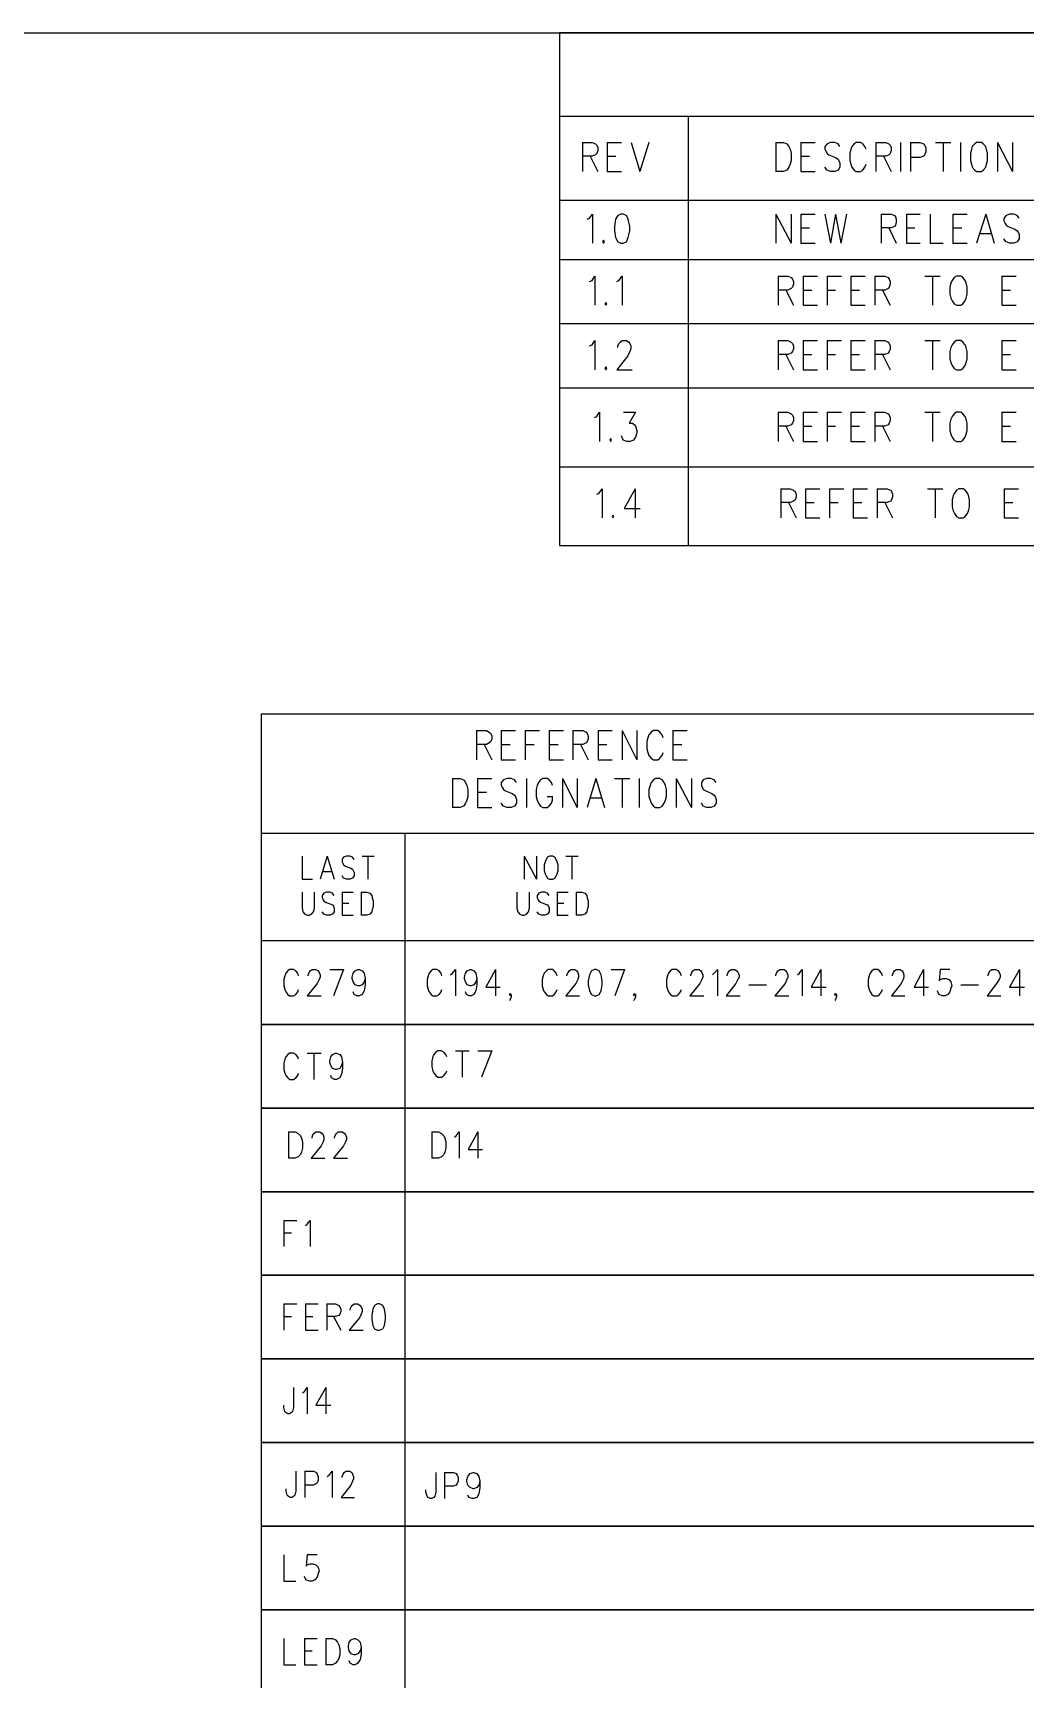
# Model space of a CAD drawing. Extents: x 11.9 to 28.1, y 10.8 to 21.2.
# Drawn here: x 23.991 to 26.067, y 17.754 to 21.199 of the extents above; entities that cross this region are included whole.
import ezdxf

# ---------------------------------------------------------------- set-up
doc = ezdxf.new("R2010")
doc.units = 0
doc.header["$MEASUREMENT"] = 0
doc.layers.add('LAYNR1', color=2, linetype='Continuous')

msp = doc.modelspace()

# ---------------------------------------------------------------- linework, layer by layer
at = {"layer": 'LAYNR1', "color": 7}
for points in [[(11.892, 21.199), (28.093, 21.199)], [(28.093, 21.199), (25.093, 21.199)], [(25.093, 21.199), (25.093, 20.591)], [(28.093, 21.024), (25.093, 21.024)], [(25.093, 21.024), (25.093, 20.849)], [(25.389, 21.024), (25.362, 21.024)], [(25.362, 21.024), (25.362, 20.591)], [(25.362, 21.024), (25.362, 20.591)], [(25.141, 20.97), (25.141, 20.909)], [(25.141, 20.97), (25.161, 20.97), (25.168, 20.967), (25.171, 20.964), (25.173, 20.959), (25.173, 20.953), (25.171, 20.947), (25.168, 20.944), (25.161, 20.941), (25.141, 20.941)], [(25.193, 20.97), (25.193, 20.909)], [(25.193, 20.97), (25.223, 20.97)], [(25.243, 20.97), (25.261, 20.909)], [(25.28, 20.97), (25.261, 20.909)], [(25.546, 20.97), (25.546, 20.909)], [(25.546, 20.97), (25.562, 20.97), (25.569, 20.967), (25.573, 20.961), (25.576, 20.956)], [(25.576, 20.956), (25.578, 20.947), (25.578, 20.932)], [(25.598, 20.97), (25.598, 20.909)], [(25.598, 20.97), (25.628, 20.97)], [(25.68, 20.961), (25.676, 20.967), (25.669, 20.97), (25.66, 20.97), (25.653, 20.967), (25.648, 20.961), (25.648, 20.956)], [(25.648, 20.956), (25.651, 20.95), (25.653, 20.947), (25.657, 20.944), (25.671, 20.938), (25.676, 20.935), (25.678, 20.932)], [(25.703, 20.956), (25.701, 20.947), (25.701, 20.932)], [(25.735, 20.956), (25.732, 20.961), (25.728, 20.967), (25.723, 20.97), (25.714, 20.97), (25.71, 20.967), (25.705, 20.961), (25.703, 20.956)], [(25.755, 20.97), (25.755, 20.909)], [(25.755, 20.97), (25.776, 20.97), (25.782, 20.967), (25.785, 20.964), (25.787, 20.959), (25.787, 20.953), (25.785, 20.947), (25.782, 20.944), (25.776, 20.941), (25.755, 20.941)], [(25.807, 20.97), (25.807, 20.909)], [(25.828, 20.97), (25.828, 20.909)], [(25.828, 20.97), (25.848, 20.97), (25.855, 20.967), (25.857, 20.964), (25.86, 20.959), (25.86, 20.95), (25.857, 20.944), (25.855, 20.941), (25.848, 20.938), (25.828, 20.938)], [(25.88, 20.97), (25.912, 20.97)], [(25.896, 20.97), (25.896, 20.909)], [(25.932, 20.97), (25.932, 20.909)], [(25.955, 20.956), (25.953, 20.947), (25.953, 20.932)], [(25.966, 20.97), (25.962, 20.967), (25.957, 20.961), (25.955, 20.956)], [(25.987, 20.956), (25.985, 20.961), (25.98, 20.967), (25.976, 20.97), (25.966, 20.97)], [(25.989, 20.932), (25.989, 20.947), (25.987, 20.956)], [(26.01, 20.97), (26.01, 20.909)], [(26.01, 20.97), (26.041, 20.909)], [(26.041, 20.97), (26.041, 20.909)], [(25.157, 20.941), (25.173, 20.909)], [(25.193, 20.941), (25.211, 20.941)], [(25.578, 20.932), (25.576, 20.924), (25.573, 20.918), (25.569, 20.912), (25.562, 20.909)], [(25.598, 20.941), (25.616, 20.941)], [(25.66, 20.909), (25.653, 20.912), (25.648, 20.918)], [(25.678, 20.932), (25.68, 20.927), (25.68, 20.918), (25.676, 20.912), (25.669, 20.909)], [(25.701, 20.932), (25.703, 20.924), (25.705, 20.918), (25.71, 20.912), (25.714, 20.909)], [(25.723, 20.909), (25.728, 20.912), (25.732, 20.918), (25.735, 20.924)], [(25.771, 20.941), (25.787, 20.909)], [(25.953, 20.932), (25.955, 20.924), (25.957, 20.918), (25.962, 20.912), (25.966, 20.909)], [(25.976, 20.909), (25.98, 20.912), (25.985, 20.918), (25.987, 20.924), (25.989, 20.932)], [(25.193, 20.909), (25.223, 20.909)], [(25.562, 20.909), (25.546, 20.909)], [(25.598, 20.909), (25.628, 20.909)], [(25.669, 20.909), (25.66, 20.909)], [(25.714, 20.909), (25.723, 20.909)], [(25.966, 20.909), (25.976, 20.909)], [(25.093, 20.849), (28.093, 20.849)], [(25.151, 20.809), (25.156, 20.811), (25.162, 20.82), (25.162, 20.759)], [(25.221, 20.82), (25.215, 20.817), (25.21, 20.809), (25.208, 20.794), (25.208, 20.785), (25.21, 20.771), (25.215, 20.762), (25.221, 20.759)], [(25.226, 20.759), (25.233, 20.762), (25.237, 20.771), (25.24, 20.785), (25.24, 20.794), (25.237, 20.809), (25.233, 20.817), (25.226, 20.82), (25.221, 20.82)], [(25.546, 20.82), (25.546, 20.759)], [(25.546, 20.82), (25.578, 20.759)], [(25.578, 20.82), (25.578, 20.759)], [(25.598, 20.82), (25.598, 20.759)], [(25.598, 20.82), (25.628, 20.82)], [(25.648, 20.82), (25.66, 20.759)], [(25.671, 20.82), (25.66, 20.759)], [(25.671, 20.82), (25.682, 20.759)], [(25.694, 20.82), (25.682, 20.759)], [(25.766, 20.82), (25.766, 20.759)], [(25.766, 20.82), (25.787, 20.82), (25.794, 20.817), (25.796, 20.814), (25.798, 20.809), (25.798, 20.803), (25.796, 20.797), (25.794, 20.794), (25.787, 20.791), (25.766, 20.791)], [(25.819, 20.82), (25.819, 20.759)], [(25.819, 20.82), (25.848, 20.82)], [(25.869, 20.82), (25.869, 20.759)], [(25.916, 20.82), (25.916, 20.759)], [(25.916, 20.82), (25.946, 20.82)], [(25.985, 20.82), (25.966, 20.759)], [(25.985, 20.82), (26.003, 20.759)], [(26.055, 20.811), (26.051, 20.817), (26.044, 20.82), (26.035, 20.82), (26.028, 20.817), (26.023, 20.811), (26.023, 20.806)], [(25.598, 20.791), (25.616, 20.791)], [(25.782, 20.791), (25.798, 20.759)], [(25.819, 20.791), (25.837, 20.791)], [(25.916, 20.791), (25.935, 20.791)], [(25.973, 20.779), (25.996, 20.779)], [(26.023, 20.806), (26.026, 20.8), (26.028, 20.797), (26.032, 20.794), (26.046, 20.788), (26.051, 20.785), (26.053, 20.782)], [(26.053, 20.782), (26.055, 20.777), (26.055, 20.768), (26.051, 20.762), (26.044, 20.759)], [(25.185, 20.765), (25.183, 20.762), (25.185, 20.759)], [(25.185, 20.759), (25.187, 20.762), (25.185, 20.765)], [(25.221, 20.759), (25.226, 20.759)], [(25.598, 20.759), (25.628, 20.759)], [(25.819, 20.759), (25.848, 20.759)], [(25.869, 20.759), (25.896, 20.759)], [(25.916, 20.759), (25.946, 20.759)], [(26.035, 20.759), (26.028, 20.762), (26.023, 20.768)], [(26.044, 20.759), (26.035, 20.759)], [(28.093, 20.724), (25.093, 20.724)], [(25.093, 20.724), (25.093, 20.291)], [(25.156, 20.679), (25.161, 20.681), (25.167, 20.69), (25.167, 20.629)], [(25.213, 20.679), (25.217, 20.681), (25.224, 20.69), (25.224, 20.629)], [(25.551, 20.69), (25.551, 20.629)], [(25.551, 20.69), (25.571, 20.69), (25.578, 20.687), (25.581, 20.684), (25.583, 20.679), (25.583, 20.673), (25.581, 20.667), (25.578, 20.664), (25.571, 20.661), (25.551, 20.661)], [(25.603, 20.69), (25.603, 20.629)], [(25.603, 20.69), (25.633, 20.69)], [(25.653, 20.69), (25.653, 20.629)], [(25.653, 20.69), (25.683, 20.69)], [(25.703, 20.69), (25.703, 20.629)], [(25.703, 20.69), (25.733, 20.69)], [(25.753, 20.69), (25.753, 20.629)], [(25.753, 20.69), (25.774, 20.69), (25.781, 20.687), (25.783, 20.684), (25.785, 20.679), (25.785, 20.673), (25.783, 20.667), (25.781, 20.664), (25.774, 20.661), (25.753, 20.661)], [(25.858, 20.69), (25.89, 20.69)], [(25.874, 20.69), (25.874, 20.629)], [(25.912, 20.676), (25.91, 20.667), (25.91, 20.652)], [(25.924, 20.69), (25.919, 20.687), (25.915, 20.681), (25.912, 20.676)], [(25.944, 20.676), (25.942, 20.681), (25.937, 20.687), (25.933, 20.69), (25.924, 20.69)], [(25.946, 20.652), (25.946, 20.667), (25.944, 20.676)], [(26.019, 20.69), (26.019, 20.629)], [(26.019, 20.69), (26.049, 20.69)], [(25.567, 20.661), (25.583, 20.629)], [(25.603, 20.661), (25.621, 20.661)], [(25.653, 20.661), (25.671, 20.661)], [(25.703, 20.661), (25.721, 20.661)], [(25.769, 20.661), (25.785, 20.629)], [(25.91, 20.652), (25.912, 20.644), (25.915, 20.638), (25.919, 20.632), (25.924, 20.629)], [(25.933, 20.629), (25.937, 20.632), (25.942, 20.638), (25.944, 20.644), (25.946, 20.652)], [(26.019, 20.661), (26.037, 20.661)], [(25.19, 20.635), (25.188, 20.632), (25.19, 20.629)], [(25.19, 20.629), (25.192, 20.632), (25.19, 20.635)], [(25.603, 20.629), (25.633, 20.629)], [(25.703, 20.629), (25.733, 20.629)], [(25.924, 20.629), (25.933, 20.629)], [(26.019, 20.629), (26.049, 20.629)], [(25.093, 20.591), (28.093, 20.591)], [(25.093, 20.591), (25.093, 20.456)], [(25.362, 20.591), (26.917, 20.591)], [(25.362, 20.591), (25.362, 20.126)], [(25.156, 20.544), (25.161, 20.546), (25.167, 20.555), (25.167, 20.494)], [(25.215, 20.541), (25.215, 20.544), (25.217, 20.549), (25.22, 20.552), (25.224, 20.555), (25.233, 20.555), (25.238, 20.552), (25.24, 20.549), (25.242, 20.544), (25.242, 20.538), (25.24, 20.532), (25.236, 20.523), (25.213, 20.494)], [(25.551, 20.555), (25.551, 20.494)], [(25.551, 20.555), (25.571, 20.555), (25.578, 20.552), (25.581, 20.549), (25.583, 20.544), (25.583, 20.538), (25.581, 20.532), (25.578, 20.529), (25.571, 20.526), (25.551, 20.526)], [(25.603, 20.555), (25.603, 20.494)], [(25.603, 20.555), (25.633, 20.555)], [(25.653, 20.555), (25.653, 20.494)], [(25.653, 20.555), (25.683, 20.555)], [(25.703, 20.555), (25.703, 20.494)], [(25.703, 20.555), (25.733, 20.555)], [(25.753, 20.555), (25.753, 20.494)], [(25.753, 20.555), (25.774, 20.555), (25.781, 20.552), (25.783, 20.549), (25.785, 20.544), (25.785, 20.538), (25.783, 20.532), (25.781, 20.529), (25.774, 20.526), (25.753, 20.526)], [(25.858, 20.555), (25.89, 20.555)], [(25.874, 20.555), (25.874, 20.494)], [(25.912, 20.541), (25.91, 20.532), (25.91, 20.517)], [(25.924, 20.555), (25.919, 20.552), (25.915, 20.546), (25.912, 20.541)], [(25.944, 20.541), (25.942, 20.546), (25.937, 20.552), (25.933, 20.555), (25.924, 20.555)], [(25.946, 20.517), (25.946, 20.532), (25.944, 20.541)], [(26.019, 20.555), (26.019, 20.494)], [(26.019, 20.555), (26.049, 20.555)], [(25.19, 20.5), (25.188, 20.497), (25.19, 20.494)], [(25.19, 20.494), (25.192, 20.497), (25.19, 20.5)], [(25.567, 20.526), (25.583, 20.494)], [(25.603, 20.526), (25.621, 20.526)], [(25.653, 20.526), (25.671, 20.526)], [(25.703, 20.526), (25.721, 20.526)], [(25.769, 20.526), (25.785, 20.494)], [(25.91, 20.517), (25.912, 20.509), (25.915, 20.503), (25.919, 20.497), (25.924, 20.494)], [(25.933, 20.494), (25.937, 20.497), (25.942, 20.503), (25.944, 20.509), (25.946, 20.517)], [(26.019, 20.526), (26.037, 20.526)], [(25.213, 20.494), (25.245, 20.494)], [(25.603, 20.494), (25.633, 20.494)], [(25.703, 20.494), (25.733, 20.494)], [(25.924, 20.494), (25.933, 20.494)], [(26.019, 20.494), (26.049, 20.494)], [(25.093, 20.456), (28.093, 20.456)], [(25.166, 20.394), (25.171, 20.396), (25.177, 20.405), (25.177, 20.344)], [(25.227, 20.405), (25.252, 20.405), (25.239, 20.382), (25.246, 20.382), (25.25, 20.379), (25.252, 20.376), (25.255, 20.367)], [(25.551, 20.405), (25.551, 20.344)], [(25.551, 20.405), (25.571, 20.405), (25.578, 20.402), (25.581, 20.399), (25.583, 20.394), (25.583, 20.388), (25.581, 20.382), (25.578, 20.379), (25.571, 20.376), (25.551, 20.376)], [(25.603, 20.405), (25.603, 20.344)], [(25.603, 20.405), (25.633, 20.405)], [(25.653, 20.405), (25.653, 20.344)], [(25.653, 20.405), (25.683, 20.405)], [(25.703, 20.405), (25.703, 20.344)], [(25.703, 20.405), (25.733, 20.405)], [(25.753, 20.405), (25.753, 20.344)], [(25.753, 20.405), (25.774, 20.405), (25.781, 20.402), (25.783, 20.399), (25.785, 20.394), (25.785, 20.388), (25.783, 20.382), (25.781, 20.379), (25.774, 20.376), (25.753, 20.376)], [(25.858, 20.405), (25.89, 20.405)], [(25.874, 20.405), (25.874, 20.344)], [(25.924, 20.405), (25.919, 20.402), (25.915, 20.396), (25.912, 20.391)], [(25.944, 20.391), (25.942, 20.396), (25.937, 20.402), (25.933, 20.405), (25.924, 20.405)], [(26.019, 20.405), (26.019, 20.344)], [(26.019, 20.405), (26.049, 20.405)], [(25.255, 20.367), (25.255, 20.362), (25.252, 20.353), (25.248, 20.347), (25.241, 20.344)], [(25.567, 20.376), (25.583, 20.344)], [(25.603, 20.376), (25.621, 20.376)], [(25.653, 20.376), (25.671, 20.376)], [(25.703, 20.376), (25.721, 20.376)], [(25.769, 20.376), (25.785, 20.344)], [(25.912, 20.391), (25.91, 20.382), (25.91, 20.367)], [(25.91, 20.367), (25.912, 20.359), (25.915, 20.353), (25.919, 20.347), (25.924, 20.344)], [(25.933, 20.344), (25.937, 20.347), (25.942, 20.353), (25.944, 20.359), (25.946, 20.367)], [(25.946, 20.367), (25.946, 20.382), (25.944, 20.391)], [(26.019, 20.376), (26.037, 20.376)], [(25.2, 20.35), (25.198, 20.347), (25.2, 20.344)], [(25.2, 20.344), (25.202, 20.347), (25.2, 20.35)], [(25.234, 20.344), (25.227, 20.347), (25.225, 20.35), (25.223, 20.356)], [(25.241, 20.344), (25.234, 20.344)], [(25.603, 20.344), (25.633, 20.344)], [(25.703, 20.344), (25.733, 20.344)], [(25.924, 20.344), (25.933, 20.344)], [(26.019, 20.344), (26.049, 20.344)], [(25.093, 20.291), (28.088, 20.291)], [(25.093, 20.291), (25.093, 20.126)], [(25.171, 20.234), (25.176, 20.236), (25.182, 20.245), (25.182, 20.184)], [(25.251, 20.245), (25.228, 20.204), (25.262, 20.204)], [(25.251, 20.245), (25.251, 20.184)], [(25.556, 20.245), (25.556, 20.184)], [(25.556, 20.245), (25.576, 20.245), (25.583, 20.242), (25.586, 20.239), (25.588, 20.234), (25.588, 20.228), (25.586, 20.222), (25.583, 20.219), (25.576, 20.216), (25.556, 20.216)], [(25.608, 20.245), (25.608, 20.184)], [(25.608, 20.245), (25.638, 20.245)], [(25.658, 20.245), (25.658, 20.184)], [(25.658, 20.245), (25.688, 20.245)], [(25.708, 20.245), (25.708, 20.184)], [(25.708, 20.245), (25.738, 20.245)], [(25.758, 20.245), (25.758, 20.184)], [(25.758, 20.245), (25.779, 20.245), (25.786, 20.242), (25.788, 20.239), (25.79, 20.234), (25.79, 20.228), (25.788, 20.222), (25.786, 20.219), (25.779, 20.216), (25.758, 20.216)], [(25.863, 20.245), (25.895, 20.245)], [(25.879, 20.245), (25.879, 20.184)], [(25.917, 20.231), (25.915, 20.222), (25.915, 20.207)], [(25.929, 20.245), (25.924, 20.242), (25.92, 20.236), (25.917, 20.231)], [(25.949, 20.231), (25.947, 20.236), (25.942, 20.242), (25.938, 20.245), (25.929, 20.245)], [(25.951, 20.207), (25.951, 20.222), (25.949, 20.231)], [(26.024, 20.245), (26.024, 20.184)], [(26.024, 20.245), (26.054, 20.245)], [(25.205, 20.19), (25.203, 20.187), (25.205, 20.184)], [(25.205, 20.184), (25.207, 20.187), (25.205, 20.19)], [(25.572, 20.216), (25.588, 20.184)], [(25.608, 20.216), (25.626, 20.216)], [(25.658, 20.216), (25.676, 20.216)], [(25.708, 20.216), (25.726, 20.216)], [(25.774, 20.216), (25.79, 20.184)], [(25.915, 20.207), (25.917, 20.199), (25.92, 20.193), (25.924, 20.187), (25.929, 20.184)], [(25.938, 20.184), (25.942, 20.187), (25.947, 20.193), (25.949, 20.199), (25.951, 20.207)], [(26.024, 20.216), (26.042, 20.216)], [(25.608, 20.184), (25.638, 20.184)], [(25.708, 20.184), (25.738, 20.184)], [(25.929, 20.184), (25.938, 20.184)], [(26.024, 20.184), (26.054, 20.184)], [(25.093, 20.126), (28.093, 20.126)], [(24.469, 19.774), (27.378, 19.774)], [(24.469, 19.124), (24.469, 19.774)], [(24.919, 19.739), (24.919, 19.678)], [(24.919, 19.739), (24.94, 19.739), (24.946, 19.736), (24.949, 19.733), (24.951, 19.727), (24.951, 19.722), (24.949, 19.716), (24.946, 19.713), (24.94, 19.71), (24.919, 19.71)], [(24.919, 19.739), (24.919, 19.678)], [(24.919, 19.739), (24.94, 19.739), (24.946, 19.736), (24.949, 19.733), (24.951, 19.727), (24.951, 19.722), (24.949, 19.716), (24.946, 19.713), (24.94, 19.71), (24.919, 19.71)], [(24.935, 19.71), (24.951, 19.678)], [(24.935, 19.71), (24.951, 19.678)], [(24.971, 19.739), (24.971, 19.678)], [(24.971, 19.739), (25.001, 19.739)], [(24.971, 19.739), (24.971, 19.678)], [(24.971, 19.739), (25.001, 19.739)], [(24.971, 19.71), (24.99, 19.71)], [(24.971, 19.71), (24.99, 19.71)], [(25.021, 19.739), (25.021, 19.678)], [(25.021, 19.739), (25.051, 19.739)], [(25.021, 19.739), (25.021, 19.678)], [(25.021, 19.739), (25.051, 19.739)], [(25.021, 19.71), (25.04, 19.71)], [(25.021, 19.71), (25.04, 19.71)], [(25.071, 19.739), (25.071, 19.678)], [(25.071, 19.739), (25.101, 19.739)], [(25.071, 19.739), (25.071, 19.678)], [(25.071, 19.739), (25.101, 19.739)], [(25.071, 19.71), (25.09, 19.71)], [(25.071, 19.71), (25.09, 19.71)], [(25.121, 19.739), (25.121, 19.678)], [(25.121, 19.739), (25.142, 19.739), (25.149, 19.736), (25.151, 19.733), (25.153, 19.727), (25.153, 19.722), (25.151, 19.716), (25.149, 19.713), (25.142, 19.71), (25.121, 19.71)], [(25.121, 19.739), (25.121, 19.678)], [(25.121, 19.739), (25.142, 19.739), (25.149, 19.736), (25.151, 19.733), (25.153, 19.727), (25.153, 19.722), (25.151, 19.716), (25.149, 19.713), (25.142, 19.71), (25.121, 19.71)], [(25.137, 19.71), (25.153, 19.678)], [(25.137, 19.71), (25.153, 19.678)], [(25.174, 19.739), (25.174, 19.678)], [(25.174, 19.739), (25.203, 19.739)], [(25.174, 19.739), (25.174, 19.678)], [(25.174, 19.739), (25.203, 19.739)], [(25.174, 19.71), (25.192, 19.71)], [(25.174, 19.71), (25.192, 19.71)], [(25.224, 19.739), (25.224, 19.678)], [(25.224, 19.739), (25.255, 19.678)], [(25.224, 19.739), (25.224, 19.678)], [(25.224, 19.739), (25.255, 19.678)], [(25.255, 19.739), (25.255, 19.678)], [(25.255, 19.739), (25.255, 19.678)], [(25.278, 19.724), (25.276, 19.716), (25.276, 19.701)], [(25.278, 19.724), (25.276, 19.716), (25.276, 19.701)], [(25.31, 19.724), (25.308, 19.73), (25.303, 19.736), (25.299, 19.739), (25.29, 19.739), (25.285, 19.736), (25.28, 19.73), (25.278, 19.724)], [(25.31, 19.724), (25.308, 19.73), (25.303, 19.736), (25.299, 19.739), (25.29, 19.739), (25.285, 19.736), (25.28, 19.73), (25.278, 19.724)], [(25.33, 19.739), (25.33, 19.678)], [(25.33, 19.739), (25.36, 19.739)], [(25.33, 19.739), (25.33, 19.678)], [(25.33, 19.739), (25.36, 19.739)], [(25.33, 19.71), (25.349, 19.71)], [(25.33, 19.71), (25.349, 19.71)], [(24.971, 19.678), (25.001, 19.678)], [(24.971, 19.678), (25.001, 19.678)], [(25.071, 19.678), (25.101, 19.678)], [(25.071, 19.678), (25.101, 19.678)], [(25.174, 19.678), (25.203, 19.678)], [(25.174, 19.678), (25.203, 19.678)], [(25.276, 19.701), (25.278, 19.693), (25.28, 19.687), (25.285, 19.681), (25.29, 19.678)], [(25.276, 19.701), (25.278, 19.693), (25.28, 19.687), (25.285, 19.681), (25.29, 19.678)], [(25.29, 19.678), (25.299, 19.678)], [(25.29, 19.678), (25.299, 19.678)], [(25.299, 19.678), (25.303, 19.681), (25.308, 19.687), (25.31, 19.693)], [(25.299, 19.678), (25.303, 19.681), (25.308, 19.687), (25.31, 19.693)], [(25.33, 19.678), (25.36, 19.678)], [(25.33, 19.678), (25.36, 19.678)], [(24.869, 19.639), (24.869, 19.578)], [(24.869, 19.639), (24.885, 19.639), (24.892, 19.636), (24.896, 19.63), (24.899, 19.624)], [(24.869, 19.639), (24.869, 19.578)], [(24.869, 19.639), (24.885, 19.639), (24.892, 19.636), (24.896, 19.63), (24.899, 19.624)], [(24.921, 19.639), (24.921, 19.578)], [(24.921, 19.639), (24.951, 19.639)], [(24.921, 19.639), (24.921, 19.578)], [(24.921, 19.639), (24.951, 19.639)], [(25.003, 19.63), (24.999, 19.636), (24.992, 19.639), (24.983, 19.639), (24.976, 19.636), (24.971, 19.63), (24.971, 19.624)], [(25.003, 19.63), (24.999, 19.636), (24.992, 19.639), (24.983, 19.639), (24.976, 19.636), (24.971, 19.63), (24.971, 19.624)], [(25.024, 19.639), (25.024, 19.578)], [(25.024, 19.639), (25.024, 19.578)], [(25.078, 19.624), (25.076, 19.63), (25.071, 19.636), (25.067, 19.639), (25.058, 19.639), (25.053, 19.636), (25.049, 19.63), (25.046, 19.624)], [(25.078, 19.624), (25.076, 19.63), (25.071, 19.636), (25.067, 19.639), (25.058, 19.639), (25.053, 19.636), (25.049, 19.63), (25.046, 19.624)], [(25.099, 19.639), (25.099, 19.578)], [(25.099, 19.639), (25.13, 19.578)], [(25.099, 19.639), (25.099, 19.578)], [(25.099, 19.639), (25.13, 19.578)], [(25.13, 19.639), (25.13, 19.578)], [(25.13, 19.639), (25.13, 19.578)], [(25.169, 19.639), (25.151, 19.578)], [(25.169, 19.639), (25.151, 19.578)], [(25.169, 19.639), (25.187, 19.578)], [(25.169, 19.639), (25.187, 19.578)], [(25.208, 19.639), (25.24, 19.639)], [(25.208, 19.639), (25.24, 19.639)], [(25.224, 19.639), (25.224, 19.578)], [(25.224, 19.639), (25.224, 19.578)], [(25.26, 19.639), (25.26, 19.578)], [(25.26, 19.639), (25.26, 19.578)], [(25.294, 19.639), (25.29, 19.636), (25.285, 19.63), (25.283, 19.624)], [(25.294, 19.639), (25.29, 19.636), (25.285, 19.63), (25.283, 19.624)], [(25.315, 19.624), (25.312, 19.63), (25.308, 19.636), (25.303, 19.639), (25.294, 19.639)], [(25.315, 19.624), (25.312, 19.63), (25.308, 19.636), (25.303, 19.639), (25.294, 19.639)], [(25.337, 19.639), (25.337, 19.578)], [(25.337, 19.639), (25.369, 19.578)], [(25.337, 19.639), (25.337, 19.578)], [(25.337, 19.639), (25.369, 19.578)], [(25.369, 19.639), (25.369, 19.578)], [(25.369, 19.639), (25.369, 19.578)], [(25.421, 19.63), (25.417, 19.636), (25.41, 19.639), (25.401, 19.639), (25.394, 19.636), (25.39, 19.63), (25.39, 19.624)], [(25.421, 19.63), (25.417, 19.636), (25.41, 19.639), (25.401, 19.639), (25.394, 19.636), (25.39, 19.63), (25.39, 19.624)], [(24.899, 19.624), (24.901, 19.616), (24.901, 19.601)], [(24.899, 19.624), (24.901, 19.616), (24.901, 19.601)], [(24.921, 19.61), (24.94, 19.61)], [(24.921, 19.61), (24.94, 19.61)], [(24.971, 19.624), (24.974, 19.619), (24.976, 19.616), (24.98, 19.613), (24.994, 19.607), (24.999, 19.604), (25.001, 19.601)], [(24.971, 19.624), (24.974, 19.619), (24.976, 19.616), (24.98, 19.613), (24.994, 19.607), (24.999, 19.604), (25.001, 19.601)], [(25.046, 19.624), (25.044, 19.616), (25.044, 19.601)], [(25.046, 19.624), (25.044, 19.616), (25.044, 19.601)], [(25.283, 19.624), (25.28, 19.616), (25.28, 19.601)], [(25.283, 19.624), (25.28, 19.616), (25.28, 19.601)], [(25.317, 19.601), (25.317, 19.616), (25.315, 19.624)], [(25.317, 19.601), (25.317, 19.616), (25.315, 19.624)], [(25.39, 19.624), (25.392, 19.619), (25.394, 19.616), (25.399, 19.613), (25.412, 19.607), (25.417, 19.604), (25.419, 19.601)], [(25.39, 19.624), (25.392, 19.619), (25.394, 19.616), (25.399, 19.613), (25.412, 19.607), (25.417, 19.604), (25.419, 19.601)], [(24.885, 19.578), (24.869, 19.578)], [(24.885, 19.578), (24.869, 19.578)], [(24.901, 19.601), (24.899, 19.593), (24.896, 19.587), (24.892, 19.581), (24.885, 19.578)], [(24.901, 19.601), (24.899, 19.593), (24.896, 19.587), (24.892, 19.581), (24.885, 19.578)], [(24.921, 19.578), (24.951, 19.578)], [(24.921, 19.578), (24.951, 19.578)], [(24.983, 19.578), (24.976, 19.581), (24.971, 19.587)], [(24.983, 19.578), (24.976, 19.581), (24.971, 19.587)], [(24.992, 19.578), (24.983, 19.578)], [(24.992, 19.578), (24.983, 19.578)], [(25.001, 19.601), (25.003, 19.595), (25.003, 19.587), (24.999, 19.581), (24.992, 19.578)], [(25.001, 19.601), (25.003, 19.595), (25.003, 19.587), (24.999, 19.581), (24.992, 19.578)], [(25.044, 19.601), (25.046, 19.593), (25.049, 19.587), (25.053, 19.581), (25.058, 19.578)], [(25.044, 19.601), (25.046, 19.593), (25.049, 19.587), (25.053, 19.581), (25.058, 19.578)], [(25.058, 19.578), (25.067, 19.578)], [(25.058, 19.578), (25.067, 19.578)], [(25.067, 19.578), (25.071, 19.581), (25.076, 19.587), (25.078, 19.593), (25.078, 19.601)], [(25.067, 19.601), (25.078, 19.601)], [(25.067, 19.578), (25.071, 19.581), (25.076, 19.587), (25.078, 19.593), (25.078, 19.601)], [(25.067, 19.601), (25.078, 19.601)], [(25.158, 19.598), (25.18, 19.598)], [(25.158, 19.598), (25.18, 19.598)], [(25.28, 19.601), (25.283, 19.593), (25.285, 19.587), (25.29, 19.581), (25.294, 19.578)], [(25.28, 19.601), (25.283, 19.593), (25.285, 19.587), (25.29, 19.581), (25.294, 19.578)], [(25.294, 19.578), (25.303, 19.578)], [(25.294, 19.578), (25.303, 19.578)], [(25.303, 19.578), (25.308, 19.581), (25.312, 19.587), (25.315, 19.593), (25.317, 19.601)], [(25.303, 19.578), (25.308, 19.581), (25.312, 19.587), (25.315, 19.593), (25.317, 19.601)], [(25.401, 19.578), (25.394, 19.581), (25.39, 19.587)], [(25.401, 19.578), (25.394, 19.581), (25.39, 19.587)], [(25.41, 19.578), (25.401, 19.578)], [(25.41, 19.578), (25.401, 19.578)], [(25.419, 19.601), (25.421, 19.595), (25.421, 19.587), (25.417, 19.581), (25.41, 19.578)], [(25.419, 19.601), (25.421, 19.595), (25.421, 19.587), (25.417, 19.581), (25.41, 19.578)], [(24.469, 19.524), (27.378, 19.524)], [(24.469, 19.299), (24.469, 19.524)], [(24.769, 19.524), (24.769, 19.124)], [(24.769, 19.524), (24.769, 19.124)], [(24.554, 19.476), (24.554, 19.428)], [(24.554, 19.476), (24.554, 19.428)], [(24.607, 19.476), (24.592, 19.428)], [(24.607, 19.476), (24.592, 19.428)], [(24.607, 19.476), (24.621, 19.428)], [(24.607, 19.476), (24.621, 19.428)], [(24.663, 19.469), (24.66, 19.474), (24.654, 19.476), (24.647, 19.476), (24.641, 19.474), (24.638, 19.469), (24.638, 19.464)], [(24.663, 19.469), (24.66, 19.474), (24.654, 19.476), (24.647, 19.476), (24.641, 19.474), (24.638, 19.469), (24.638, 19.464)], [(24.68, 19.476), (24.705, 19.476)], [(24.68, 19.476), (24.705, 19.476)], [(24.692, 19.476), (24.692, 19.428)], [(24.692, 19.476), (24.692, 19.428)], [(25.019, 19.476), (25.019, 19.428)], [(25.019, 19.476), (25.045, 19.428)], [(25.019, 19.476), (25.019, 19.428)], [(25.019, 19.476), (25.045, 19.428)], [(25.045, 19.476), (25.045, 19.428)], [(25.045, 19.476), (25.045, 19.428)], [(25.072, 19.476), (25.068, 19.474), (25.065, 19.469), (25.063, 19.464)], [(25.072, 19.476), (25.068, 19.474), (25.065, 19.469), (25.063, 19.464)], [(25.088, 19.464), (25.086, 19.469), (25.083, 19.474), (25.079, 19.476), (25.072, 19.476)], [(25.088, 19.464), (25.086, 19.469), (25.083, 19.474), (25.079, 19.476), (25.072, 19.476)], [(25.106, 19.476), (25.132, 19.476)], [(25.106, 19.476), (25.132, 19.476)], [(25.119, 19.476), (25.119, 19.428)], [(25.119, 19.476), (25.119, 19.428)], [(24.598, 19.444), (24.616, 19.444)], [(24.598, 19.444), (24.616, 19.444)], [(24.638, 19.464), (24.64, 19.46), (24.641, 19.458), (24.645, 19.455), (24.656, 19.451), (24.66, 19.449), (24.661, 19.446)], [(24.638, 19.464), (24.64, 19.46), (24.641, 19.458), (24.645, 19.455), (24.656, 19.451), (24.66, 19.449), (24.661, 19.446)], [(24.647, 19.428), (24.641, 19.43), (24.638, 19.435)], [(24.647, 19.428), (24.641, 19.43), (24.638, 19.435)], [(24.661, 19.446), (24.663, 19.442), (24.663, 19.435), (24.66, 19.43), (24.654, 19.428)], [(24.661, 19.446), (24.663, 19.442), (24.663, 19.435), (24.66, 19.43), (24.654, 19.428)], [(25.063, 19.464), (25.061, 19.458), (25.061, 19.446)], [(25.063, 19.464), (25.061, 19.458), (25.061, 19.446)], [(25.061, 19.446), (25.063, 19.439), (25.065, 19.435), (25.068, 19.43), (25.072, 19.428)], [(25.061, 19.446), (25.063, 19.439), (25.065, 19.435), (25.068, 19.43), (25.072, 19.428)], [(25.079, 19.428), (25.083, 19.43), (25.086, 19.435), (25.088, 19.439), (25.09, 19.446)], [(25.079, 19.428), (25.083, 19.43), (25.086, 19.435), (25.088, 19.439), (25.09, 19.446)], [(25.09, 19.446), (25.09, 19.458), (25.088, 19.464)], [(25.09, 19.446), (25.09, 19.458), (25.088, 19.464)], [(24.554, 19.428), (24.576, 19.428)], [(24.554, 19.428), (24.576, 19.428)], [(24.554, 19.401), (24.554, 19.367), (24.556, 19.36), (24.56, 19.355), (24.565, 19.353)], [(24.554, 19.401), (24.554, 19.367), (24.556, 19.36), (24.56, 19.355), (24.565, 19.353)], [(24.569, 19.353), (24.574, 19.355), (24.578, 19.36), (24.58, 19.367), (24.58, 19.401)], [(24.569, 19.353), (24.574, 19.355), (24.578, 19.36), (24.58, 19.367), (24.58, 19.401)], [(24.621, 19.394), (24.618, 19.399), (24.612, 19.401), (24.605, 19.401), (24.6, 19.399), (24.596, 19.394), (24.596, 19.389)], [(24.621, 19.394), (24.618, 19.399), (24.612, 19.401), (24.605, 19.401), (24.6, 19.399), (24.596, 19.394), (24.596, 19.389)], [(24.638, 19.401), (24.638, 19.353)], [(24.638, 19.401), (24.661, 19.401)], [(24.638, 19.401), (24.638, 19.353)], [(24.638, 19.401), (24.661, 19.401)], [(24.654, 19.428), (24.647, 19.428)], [(24.654, 19.428), (24.647, 19.428)], [(24.678, 19.401), (24.678, 19.353)], [(24.678, 19.401), (24.69, 19.401), (24.696, 19.399), (24.7, 19.394), (24.701, 19.389)], [(24.678, 19.401), (24.678, 19.353)], [(24.678, 19.401), (24.69, 19.401), (24.696, 19.399), (24.7, 19.394), (24.701, 19.389)], [(25.004, 19.401), (25.004, 19.367), (25.006, 19.36), (25.01, 19.355), (25.015, 19.353)], [(25.004, 19.401), (25.004, 19.367), (25.006, 19.36), (25.01, 19.355), (25.015, 19.353)], [(25.019, 19.353), (25.024, 19.355), (25.028, 19.36), (25.03, 19.367), (25.03, 19.401)], [(25.019, 19.353), (25.024, 19.355), (25.028, 19.36), (25.03, 19.367), (25.03, 19.401)], [(25.071, 19.394), (25.068, 19.399), (25.062, 19.401), (25.055, 19.401), (25.05, 19.399), (25.046, 19.394), (25.046, 19.389)], [(25.071, 19.394), (25.068, 19.399), (25.062, 19.401), (25.055, 19.401), (25.05, 19.399), (25.046, 19.394), (25.046, 19.389)], [(25.072, 19.428), (25.079, 19.428)], [(25.072, 19.428), (25.079, 19.428)], [(25.088, 19.401), (25.088, 19.353)], [(25.088, 19.401), (25.111, 19.401)], [(25.088, 19.401), (25.088, 19.353)], [(25.088, 19.401), (25.111, 19.401)], [(25.128, 19.401), (25.128, 19.353)], [(25.128, 19.401), (25.14, 19.401), (25.146, 19.399), (25.15, 19.394), (25.151, 19.389)], [(25.128, 19.401), (25.128, 19.353)], [(25.128, 19.401), (25.14, 19.401), (25.146, 19.399), (25.15, 19.394), (25.151, 19.389)], [(24.596, 19.389), (24.598, 19.385), (24.6, 19.383), (24.603, 19.38), (24.614, 19.376), (24.618, 19.374), (24.62, 19.371)], [(24.596, 19.389), (24.598, 19.385), (24.6, 19.383), (24.603, 19.38), (24.614, 19.376), (24.618, 19.374), (24.62, 19.371)], [(24.62, 19.371), (24.621, 19.367), (24.621, 19.36), (24.618, 19.355), (24.612, 19.353)], [(24.62, 19.371), (24.621, 19.367), (24.621, 19.36), (24.618, 19.355), (24.612, 19.353)], [(24.638, 19.378), (24.652, 19.378)], [(24.638, 19.378), (24.652, 19.378)], [(24.703, 19.371), (24.701, 19.364), (24.7, 19.36), (24.696, 19.355), (24.69, 19.353)], [(24.703, 19.371), (24.701, 19.364), (24.7, 19.36), (24.696, 19.355), (24.69, 19.353)], [(24.701, 19.389), (24.703, 19.383), (24.703, 19.371)], [(24.701, 19.389), (24.703, 19.383), (24.703, 19.371)], [(25.046, 19.389), (25.048, 19.385), (25.05, 19.383), (25.053, 19.38), (25.064, 19.376), (25.068, 19.374), (25.07, 19.371)], [(25.046, 19.389), (25.048, 19.385), (25.05, 19.383), (25.053, 19.38), (25.064, 19.376), (25.068, 19.374), (25.07, 19.371)], [(25.07, 19.371), (25.071, 19.367), (25.071, 19.36), (25.068, 19.355), (25.062, 19.353)], [(25.07, 19.371), (25.071, 19.367), (25.071, 19.36), (25.068, 19.355), (25.062, 19.353)], [(25.088, 19.378), (25.102, 19.378)], [(25.088, 19.378), (25.102, 19.378)], [(25.153, 19.371), (25.151, 19.364), (25.15, 19.36), (25.146, 19.355), (25.14, 19.353)], [(25.153, 19.371), (25.151, 19.364), (25.15, 19.36), (25.146, 19.355), (25.14, 19.353)], [(25.151, 19.389), (25.153, 19.383), (25.153, 19.371)], [(25.151, 19.389), (25.153, 19.383), (25.153, 19.371)], [(24.565, 19.353), (24.569, 19.353)], [(24.565, 19.353), (24.569, 19.353)], [(24.605, 19.353), (24.6, 19.355), (24.596, 19.36)], [(24.605, 19.353), (24.6, 19.355), (24.596, 19.36)], [(24.612, 19.353), (24.605, 19.353)], [(24.612, 19.353), (24.605, 19.353)], [(24.638, 19.353), (24.661, 19.353)], [(24.638, 19.353), (24.661, 19.353)], [(24.69, 19.353), (24.678, 19.353)], [(24.69, 19.353), (24.678, 19.353)], [(25.015, 19.353), (25.019, 19.353)], [(25.015, 19.353), (25.019, 19.353)], [(25.055, 19.353), (25.05, 19.355), (25.046, 19.36)], [(25.055, 19.353), (25.05, 19.355), (25.046, 19.36)], [(25.062, 19.353), (25.055, 19.353)], [(25.062, 19.353), (25.055, 19.353)], [(25.088, 19.353), (25.111, 19.353)], [(25.088, 19.353), (25.111, 19.353)], [(25.14, 19.353), (25.128, 19.353)], [(25.14, 19.353), (25.128, 19.353)], [(27.378, 19.299), (24.469, 19.299)], [(24.518, 19.226), (24.516, 19.218), (24.516, 19.205)], [(24.547, 19.226), (24.545, 19.231), (24.541, 19.236), (24.536, 19.239), (24.528, 19.239), (24.524, 19.236), (24.52, 19.231), (24.518, 19.226)], [(24.567, 19.226), (24.567, 19.228), (24.569, 19.233), (24.571, 19.236), (24.575, 19.239), (24.583, 19.239), (24.588, 19.236), (24.59, 19.233), (24.592, 19.228), (24.592, 19.223), (24.59, 19.218), (24.586, 19.21), (24.565, 19.184)], [(24.612, 19.239), (24.641, 19.239)], [(24.641, 19.239), (24.62, 19.184)], [(24.671, 19.205), (24.665, 19.207), (24.661, 19.213), (24.659, 19.22), (24.659, 19.223), (24.661, 19.231), (24.665, 19.236), (24.671, 19.239), (24.674, 19.239), (24.68, 19.236), (24.684, 19.231), (24.686, 19.22), (24.686, 19.207), (24.684, 19.194), (24.68, 19.187), (24.674, 19.184)], [(24.818, 19.226), (24.816, 19.218), (24.816, 19.205)], [(24.847, 19.226), (24.845, 19.231), (24.841, 19.236), (24.836, 19.239), (24.828, 19.239), (24.824, 19.236), (24.82, 19.231), (24.818, 19.226)], [(24.865, 19.228), (24.869, 19.231), (24.875, 19.239), (24.875, 19.184)], [(24.906, 19.205), (24.9, 19.207), (24.896, 19.213), (24.894, 19.22), (24.894, 19.223), (24.896, 19.231), (24.9, 19.236), (24.906, 19.239), (24.908, 19.239), (24.914, 19.236), (24.918, 19.231), (24.92, 19.22), (24.92, 19.207), (24.918, 19.194), (24.914, 19.187), (24.908, 19.184)], [(24.959, 19.239), (24.939, 19.202), (24.969, 19.202)], [(24.959, 19.239), (24.959, 19.184)], [(25.059, 19.226), (25.057, 19.218), (25.057, 19.205)], [(25.088, 19.226), (25.086, 19.231), (25.082, 19.236), (25.078, 19.239), (25.07, 19.239), (25.066, 19.236), (25.061, 19.231), (25.059, 19.226)], [(25.108, 19.226), (25.108, 19.228), (25.111, 19.233), (25.113, 19.236), (25.117, 19.239), (25.125, 19.239), (25.129, 19.236), (25.131, 19.233), (25.133, 19.228), (25.133, 19.223), (25.131, 19.218), (25.127, 19.21), (25.106, 19.184)], [(25.166, 19.239), (25.16, 19.236), (25.156, 19.228), (25.153, 19.215), (25.153, 19.207), (25.156, 19.194), (25.16, 19.187), (25.166, 19.184)], [(25.17, 19.184), (25.176, 19.187), (25.18, 19.194), (25.182, 19.207), (25.182, 19.215), (25.18, 19.228), (25.176, 19.236), (25.17, 19.239), (25.166, 19.239)], [(25.201, 19.239), (25.229, 19.239)], [(25.229, 19.239), (25.209, 19.184)], [(25.319, 19.226), (25.317, 19.218), (25.317, 19.205)], [(25.348, 19.226), (25.346, 19.231), (25.342, 19.236), (25.338, 19.239), (25.329, 19.239), (25.325, 19.236), (25.321, 19.231), (25.319, 19.226)], [(25.368, 19.226), (25.368, 19.228), (25.37, 19.233), (25.372, 19.236), (25.376, 19.239), (25.385, 19.239), (25.389, 19.236), (25.391, 19.233), (25.393, 19.228), (25.393, 19.223), (25.391, 19.218), (25.387, 19.21), (25.366, 19.184)], [(25.413, 19.228), (25.417, 19.231), (25.424, 19.239), (25.424, 19.184)], [(25.444, 19.226), (25.444, 19.228), (25.446, 19.233), (25.448, 19.236), (25.452, 19.239), (25.46, 19.239), (25.464, 19.236), (25.466, 19.233), (25.469, 19.228), (25.469, 19.223), (25.466, 19.218), (25.462, 19.21), (25.442, 19.184)], [(25.546, 19.226), (25.546, 19.228), (25.548, 19.233), (25.55, 19.236), (25.554, 19.239), (25.563, 19.239), (25.567, 19.236), (25.569, 19.233), (25.571, 19.228), (25.571, 19.223), (25.569, 19.218), (25.565, 19.21), (25.544, 19.184)], [(25.591, 19.228), (25.595, 19.231), (25.601, 19.239), (25.601, 19.184)], [(25.64, 19.239), (25.62, 19.202), (25.651, 19.202)], [(25.64, 19.239), (25.64, 19.184)], [(25.741, 19.226), (25.739, 19.218), (25.739, 19.205)], [(25.769, 19.226), (25.767, 19.231), (25.763, 19.236), (25.759, 19.239), (25.751, 19.239), (25.747, 19.236), (25.743, 19.231), (25.741, 19.226)], [(25.79, 19.226), (25.79, 19.228), (25.792, 19.233), (25.794, 19.236), (25.798, 19.239), (25.806, 19.239), (25.81, 19.236), (25.812, 19.233), (25.814, 19.228), (25.814, 19.223), (25.812, 19.218), (25.808, 19.21), (25.788, 19.184)], [(25.855, 19.239), (25.835, 19.202), (25.865, 19.202)], [(25.855, 19.239), (25.855, 19.184)], [(25.91, 19.239), (25.89, 19.239), (25.888, 19.215), (25.89, 19.218), (25.896, 19.22), (25.902, 19.22), (25.908, 19.218), (25.912, 19.213), (25.914, 19.205)], [(25.99, 19.226), (25.99, 19.228), (25.992, 19.233), (25.994, 19.236), (25.998, 19.239), (26.006, 19.239), (26.011, 19.236), (26.013, 19.233), (26.015, 19.228), (26.015, 19.223), (26.013, 19.218), (26.008, 19.21), (25.988, 19.184)], [(26.056, 19.239), (26.035, 19.202), (26.066, 19.202)], [(26.056, 19.239), (26.056, 19.184)], [(24.516, 19.205), (24.518, 19.197), (24.52, 19.192), (24.524, 19.187), (24.528, 19.184)], [(24.536, 19.184), (24.541, 19.187), (24.545, 19.192), (24.547, 19.197)], [(24.669, 19.184), (24.663, 19.187), (24.661, 19.192)], [(24.674, 19.205), (24.671, 19.205)], [(24.686, 19.22), (24.684, 19.213), (24.68, 19.207), (24.674, 19.205)], [(24.816, 19.205), (24.818, 19.197), (24.82, 19.192), (24.824, 19.187), (24.828, 19.184)], [(24.836, 19.184), (24.841, 19.187), (24.845, 19.192), (24.847, 19.197)], [(24.904, 19.184), (24.898, 19.187), (24.896, 19.192)], [(24.908, 19.205), (24.906, 19.205)], [(24.92, 19.22), (24.918, 19.213), (24.914, 19.207), (24.908, 19.205)], [(24.99, 19.184), (24.988, 19.187), (24.99, 19.189), (24.992, 19.187), (24.992, 19.182), (24.99, 19.176), (24.988, 19.174)], [(25.057, 19.205), (25.059, 19.197), (25.061, 19.192), (25.066, 19.187), (25.07, 19.184)], [(25.078, 19.184), (25.082, 19.187), (25.086, 19.192), (25.088, 19.197)], [(25.25, 19.184), (25.248, 19.187), (25.25, 19.189), (25.252, 19.187), (25.252, 19.182), (25.25, 19.176), (25.248, 19.174)], [(25.317, 19.205), (25.319, 19.197), (25.321, 19.192), (25.325, 19.187), (25.329, 19.184)], [(25.338, 19.184), (25.342, 19.187), (25.346, 19.192), (25.348, 19.197)], [(25.489, 19.207), (25.526, 19.207)], [(25.671, 19.184), (25.669, 19.187), (25.671, 19.189), (25.673, 19.187), (25.673, 19.182), (25.671, 19.176), (25.669, 19.174)], [(25.739, 19.205), (25.741, 19.197), (25.743, 19.192), (25.747, 19.187), (25.751, 19.184)], [(25.759, 19.184), (25.763, 19.187), (25.767, 19.192), (25.769, 19.197)], [(25.894, 19.184), (25.888, 19.187), (25.886, 19.189), (25.884, 19.194)], [(25.914, 19.205), (25.912, 19.2), (25.91, 19.192), (25.906, 19.187), (25.9, 19.184)], [(25.933, 19.207), (25.97, 19.207)], [(24.528, 19.184), (24.536, 19.184)], [(24.565, 19.184), (24.594, 19.184)], [(24.674, 19.184), (24.669, 19.184)], [(24.828, 19.184), (24.836, 19.184)], [(24.908, 19.184), (24.904, 19.184)], [(24.992, 19.187), (24.99, 19.184)], [(25.07, 19.184), (25.078, 19.184)], [(25.106, 19.184), (25.135, 19.184)], [(25.166, 19.184), (25.17, 19.184)], [(25.252, 19.187), (25.25, 19.184)], [(25.329, 19.184), (25.338, 19.184)], [(25.366, 19.184), (25.395, 19.184)], [(25.442, 19.184), (25.471, 19.184)], [(25.544, 19.184), (25.573, 19.184)], [(25.673, 19.187), (25.671, 19.184)], [(25.751, 19.184), (25.759, 19.184)], [(25.788, 19.184), (25.816, 19.184)], [(25.9, 19.184), (25.894, 19.184)], [(25.988, 19.184), (26.017, 19.184)], [(27.378, 19.124), (24.469, 19.124)], [(24.469, 18.949), (24.469, 19.124)], [(24.469, 19.124), (27.378, 19.124)], [(24.769, 19.124), (24.769, 18.949)], [(24.518, 19.051), (24.516, 19.043), (24.516, 19.03)], [(24.547, 19.051), (24.545, 19.056), (24.541, 19.061), (24.536, 19.064), (24.528, 19.064), (24.524, 19.061), (24.52, 19.056), (24.518, 19.051)], [(24.565, 19.064), (24.594, 19.064)], [(24.579, 19.064), (24.579, 19.009)], [(24.624, 19.03), (24.618, 19.032), (24.614, 19.038), (24.612, 19.045), (24.612, 19.048), (24.614, 19.056), (24.618, 19.061), (24.624, 19.064), (24.626, 19.064), (24.633, 19.061), (24.637, 19.056), (24.639, 19.045), (24.639, 19.032), (24.637, 19.02), (24.633, 19.012), (24.626, 19.009)], [(24.828, 19.056), (24.826, 19.048), (24.826, 19.035)], [(24.857, 19.056), (24.855, 19.061), (24.851, 19.066), (24.846, 19.069), (24.838, 19.069), (24.834, 19.066), (24.83, 19.061), (24.828, 19.056)], [(24.875, 19.069), (24.904, 19.069)], [(24.889, 19.069), (24.889, 19.014)], [(24.922, 19.069), (24.951, 19.069)], [(24.951, 19.069), (24.93, 19.014)], [(24.516, 19.03), (24.518, 19.022), (24.52, 19.017), (24.524, 19.012), (24.528, 19.009)], [(24.536, 19.009), (24.541, 19.012), (24.545, 19.017), (24.547, 19.022)], [(24.622, 19.009), (24.616, 19.012), (24.614, 19.017)], [(24.626, 19.03), (24.624, 19.03)], [(24.639, 19.045), (24.637, 19.038), (24.633, 19.032), (24.626, 19.03)], [(24.826, 19.035), (24.828, 19.027), (24.83, 19.022), (24.834, 19.017), (24.838, 19.014)], [(24.846, 19.014), (24.851, 19.017), (24.855, 19.022), (24.857, 19.027)], [(24.528, 19.009), (24.536, 19.009)], [(24.626, 19.009), (24.622, 19.009)], [(24.838, 19.014), (24.846, 19.014)], [(27.378, 18.949), (24.469, 18.949)], [(24.469, 18.774), (24.469, 18.949)], [(24.469, 18.949), (27.378, 18.949)], [(24.769, 18.949), (24.769, 18.774)], [(24.526, 18.899), (24.526, 18.844)], [(24.526, 18.899), (24.54, 18.899), (24.546, 18.896), (24.551, 18.891), (24.553, 18.886)], [(24.553, 18.886), (24.555, 18.878), (24.555, 18.865)], [(24.575, 18.886), (24.575, 18.888), (24.577, 18.893), (24.579, 18.896), (24.583, 18.899), (24.591, 18.899), (24.596, 18.896), (24.598, 18.893), (24.6, 18.888), (24.6, 18.883), (24.598, 18.878), (24.594, 18.87), (24.573, 18.844)], [(24.622, 18.886), (24.622, 18.888), (24.624, 18.893), (24.626, 18.896), (24.63, 18.899), (24.639, 18.899), (24.643, 18.896), (24.645, 18.893), (24.647, 18.888), (24.647, 18.883), (24.645, 18.878), (24.641, 18.87), (24.62, 18.844)], [(24.826, 18.899), (24.826, 18.844)], [(24.826, 18.899), (24.84, 18.899), (24.846, 18.896), (24.851, 18.891), (24.853, 18.886)], [(24.853, 18.886), (24.855, 18.878), (24.855, 18.865)], [(24.873, 18.888), (24.877, 18.891), (24.883, 18.899), (24.883, 18.844)], [(24.922, 18.899), (24.902, 18.862), (24.932, 18.862)], [(24.922, 18.899), (24.922, 18.844)], [(24.555, 18.865), (24.553, 18.857), (24.551, 18.852), (24.546, 18.847), (24.54, 18.844)], [(24.855, 18.865), (24.853, 18.857), (24.851, 18.852), (24.846, 18.847), (24.84, 18.844)], [(24.54, 18.844), (24.526, 18.844)], [(24.573, 18.844), (24.602, 18.844)], [(24.62, 18.844), (24.649, 18.844)], [(24.84, 18.844), (24.826, 18.844)], [(24.469, 18.599), (24.469, 18.774)], [(24.469, 18.774), (27.378, 18.774)], [(27.378, 18.774), (24.469, 18.774)], [(24.769, 18.774), (24.769, 18.599)], [(24.516, 18.714), (24.516, 18.659)], [(24.516, 18.714), (24.543, 18.714)], [(24.561, 18.703), (24.565, 18.706), (24.571, 18.714), (24.571, 18.659)], [(24.516, 18.688), (24.532, 18.688)], [(27.378, 18.599), (24.469, 18.599)], [(24.469, 18.424), (24.469, 18.599)], [(24.469, 18.599), (27.378, 18.599)], [(24.769, 18.599), (24.769, 18.424)], [(24.516, 18.539), (24.516, 18.484)], [(24.516, 18.539), (24.543, 18.539)], [(24.561, 18.539), (24.561, 18.484)], [(24.561, 18.539), (24.588, 18.539)], [(24.606, 18.539), (24.606, 18.484)], [(24.606, 18.539), (24.624, 18.539), (24.631, 18.536), (24.633, 18.533), (24.635, 18.528), (24.635, 18.523), (24.633, 18.518), (24.631, 18.515), (24.624, 18.513), (24.606, 18.513)], [(24.655, 18.526), (24.655, 18.528), (24.657, 18.533), (24.659, 18.536), (24.663, 18.539), (24.671, 18.539), (24.676, 18.536), (24.678, 18.533), (24.68, 18.528), (24.68, 18.523), (24.678, 18.518), (24.674, 18.51), (24.653, 18.484)], [(24.712, 18.539), (24.706, 18.536), (24.702, 18.528), (24.7, 18.515), (24.7, 18.507), (24.702, 18.494), (24.706, 18.487), (24.712, 18.484)], [(24.716, 18.484), (24.723, 18.487), (24.727, 18.494), (24.729, 18.507), (24.729, 18.515), (24.727, 18.528), (24.723, 18.536), (24.716, 18.539), (24.712, 18.539)], [(24.516, 18.513), (24.532, 18.513)], [(24.561, 18.513), (24.577, 18.513)], [(24.62, 18.513), (24.635, 18.484)], [(24.561, 18.484), (24.588, 18.484)], [(24.653, 18.484), (24.682, 18.484)], [(24.712, 18.484), (24.716, 18.484)], [(27.378, 18.424), (24.469, 18.424)], [(24.469, 18.249), (24.469, 18.424)], [(24.469, 18.424), (27.378, 18.424)], [(24.769, 18.424), (24.769, 18.249)], [(24.536, 18.364), (24.536, 18.322), (24.534, 18.314), (24.532, 18.312), (24.528, 18.309)], [(24.555, 18.353), (24.559, 18.356), (24.565, 18.364), (24.565, 18.309)], [(24.604, 18.364), (24.583, 18.327), (24.614, 18.327)], [(24.604, 18.364), (24.604, 18.309)], [(24.524, 18.309), (24.52, 18.312), (24.518, 18.314), (24.516, 18.322), (24.516, 18.327)], [(24.528, 18.309), (24.524, 18.309)], [(24.469, 18.074), (24.469, 18.249)], [(24.469, 18.249), (27.378, 18.249)], [(27.378, 18.249), (24.469, 18.249)], [(24.769, 18.249), (24.769, 18.074)], [(24.541, 18.189), (24.541, 18.147), (24.539, 18.139), (24.537, 18.137), (24.533, 18.134)], [(24.56, 18.189), (24.56, 18.134)], [(24.56, 18.189), (24.578, 18.189), (24.584, 18.186), (24.586, 18.183), (24.588, 18.178), (24.588, 18.17), (24.586, 18.165), (24.584, 18.163), (24.578, 18.16), (24.56, 18.16)], [(24.607, 18.178), (24.611, 18.181), (24.617, 18.189), (24.617, 18.134)], [(24.638, 18.176), (24.638, 18.178), (24.64, 18.183), (24.642, 18.186), (24.646, 18.189), (24.654, 18.189), (24.658, 18.186), (24.66, 18.183), (24.662, 18.178), (24.662, 18.173), (24.66, 18.168), (24.656, 18.16), (24.636, 18.134)], [(24.834, 18.186), (24.834, 18.145), (24.832, 18.137), (24.83, 18.134), (24.826, 18.132)], [(24.852, 18.186), (24.852, 18.132)], [(24.852, 18.186), (24.871, 18.186), (24.877, 18.184), (24.879, 18.181), (24.881, 18.176), (24.881, 18.168), (24.879, 18.163), (24.877, 18.16), (24.871, 18.158), (24.852, 18.158)], [(24.912, 18.152), (24.906, 18.155), (24.901, 18.16), (24.899, 18.168), (24.899, 18.171), (24.901, 18.178), (24.906, 18.184), (24.912, 18.186), (24.914, 18.186), (24.92, 18.184), (24.924, 18.178), (24.926, 18.168), (24.926, 18.155), (24.924, 18.142), (24.92, 18.134), (24.914, 18.132)], [(24.926, 18.168), (24.924, 18.16), (24.92, 18.155), (24.914, 18.152)], [(24.529, 18.134), (24.525, 18.137), (24.523, 18.139), (24.521, 18.147), (24.521, 18.152)], [(24.533, 18.134), (24.529, 18.134)], [(24.636, 18.134), (24.664, 18.134)], [(24.822, 18.132), (24.818, 18.134), (24.816, 18.137), (24.813, 18.145), (24.813, 18.15)], [(24.826, 18.132), (24.822, 18.132)], [(24.91, 18.132), (24.903, 18.134), (24.901, 18.139)], [(24.914, 18.132), (24.91, 18.132)], [(24.914, 18.152), (24.912, 18.152)], [(27.378, 18.074), (24.469, 18.074)], [(24.469, 17.899), (24.469, 18.074)], [(24.469, 18.074), (27.378, 18.074)], [(24.769, 18.074), (24.769, 17.899)], [(24.516, 18.014), (24.516, 17.959)], [(24.586, 18.014), (24.565, 18.014), (24.563, 17.99), (24.565, 17.993), (24.571, 17.995), (24.577, 17.995), (24.583, 17.993), (24.588, 17.988), (24.59, 17.98)], [(24.516, 17.959), (24.541, 17.959)], [(24.569, 17.959), (24.563, 17.962), (24.561, 17.964), (24.559, 17.969)], [(24.575, 17.959), (24.569, 17.959)], [(24.59, 17.98), (24.588, 17.975), (24.586, 17.967), (24.581, 17.962), (24.575, 17.959)], [(27.378, 17.899), (24.469, 17.899)], [(24.469, 17.724), (24.469, 17.899)], [(24.469, 17.899), (27.378, 17.899)], [(24.769, 17.899), (24.769, 17.724)], [(24.516, 17.839), (24.516, 17.784)], [(24.559, 17.839), (24.559, 17.784)], [(24.559, 17.839), (24.586, 17.839)], [(24.559, 17.813), (24.575, 17.813)], [(24.604, 17.839), (24.604, 17.784)], [(24.604, 17.839), (24.618, 17.839), (24.624, 17.836), (24.628, 17.831), (24.631, 17.826)], [(24.631, 17.826), (24.633, 17.818), (24.633, 17.805)], [(24.663, 17.805), (24.657, 17.807), (24.653, 17.813), (24.651, 17.82), (24.651, 17.823), (24.653, 17.831), (24.657, 17.836), (24.663, 17.839), (24.665, 17.839), (24.671, 17.836), (24.676, 17.831), (24.678, 17.82), (24.678, 17.807), (24.676, 17.795), (24.671, 17.787), (24.665, 17.784)], [(24.678, 17.82), (24.676, 17.813), (24.671, 17.807), (24.665, 17.805)], [(24.516, 17.784), (24.541, 17.784)], [(24.559, 17.784), (24.586, 17.784)], [(24.618, 17.784), (24.604, 17.784)], [(24.633, 17.805), (24.631, 17.797), (24.628, 17.792), (24.624, 17.787), (24.618, 17.784)], [(24.661, 17.784), (24.655, 17.787), (24.653, 17.792)], [(24.665, 17.784), (24.661, 17.784)], [(24.665, 17.805), (24.663, 17.805)]]:
    msp.add_lwpolyline(points, dxfattribs=at)

doc.saveas('drawing.dxf')
